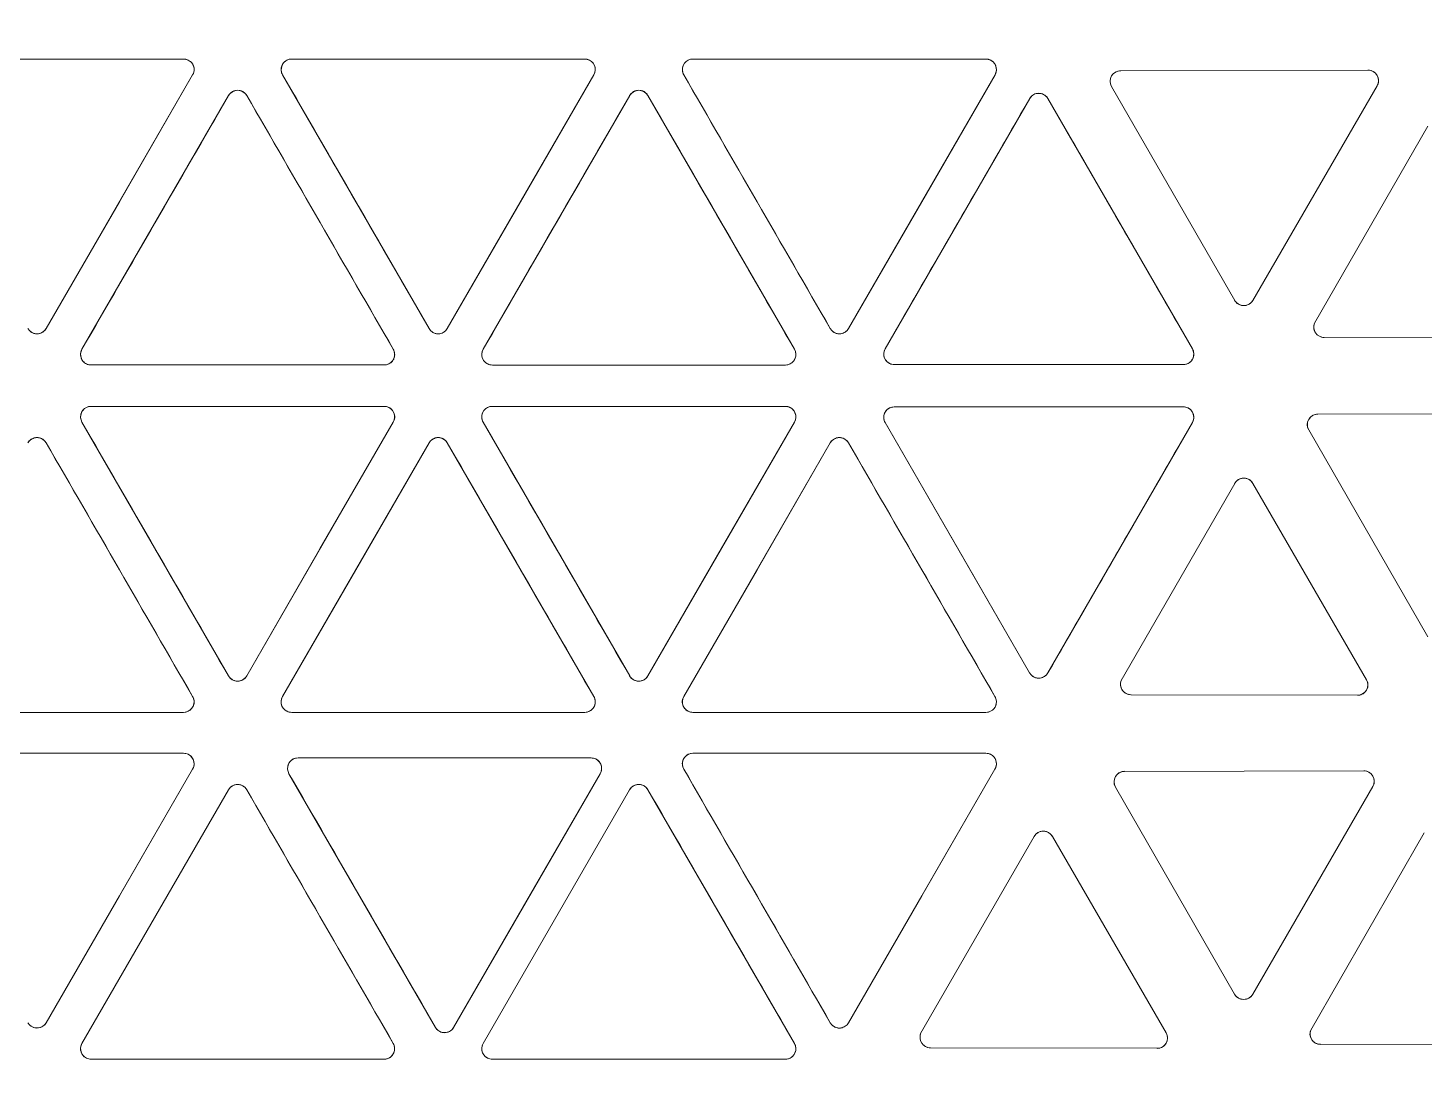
# Model space of a CAD drawing. Header units: millimetres. Extents: x 177 to 25619, y -4018 to 1995.
# Drawn here: x 4116.2 to 4248.2, y -1915.1 to -1815.6 of the extents above; entities that cross this region are included whole.
import ezdxf

# ---------------------------------------------------------------- set-up
doc = ezdxf.new("R2010")
doc.units = ezdxf.units.MM
doc.layers.add('A-ELEC-MECH-EQUIP', color=7, linetype='Continuous', lineweight=5)
doc.layers.add('CASSETTE UNIT 4.5 TR', color=7, linetype='Continuous', lineweight=9)

# ---------------------------------------------------------------- blocks, each defined once
blk = doc.blocks.new('CAN_MC-MCH_Cassette Indoor Unit2 - 2_0 TR-1113041-CONCOURSE LEVEL  VAC LAYOUT SHEET 2 OF 2')
at = {"layer": 'A-ELEC-MECH-EQUIP', "color": 6, "true_color": 0xff00ff}
for p, q in [((-67.61, -118.9), (-67.61, -146.6)), ((-63.74, -146.6), (-63.74, -118.9)), ((-1.96, -118.9), (-1.96, -146.6)), ((-69.1, -147.46), (-93.09, -133.61)), ((-93.09, -133.61), (-93.09, -133.61)), ((-38.25, -133.61), (-62.24, -147.46)), ((-38.25, -133.61), (-38.25, -133.61)), ((-3.45, -147.46), (-27.44, -133.61)), ((-27.44, -133.61), (-27.44, -133.61)), ((-71.06, -150.85), (-95.05, -137)), ((-95.05, -137), (-71.06, -150.85)), ((-60.29, -150.85), (-36.3, -137)), ((-29.4, -137), (-5.41, -150.85)), ((-96.54, -165.57), (-96.54, -137.87)), ((-96.54, -137.87), (-96.54, -137.87)), ((-34.8, -165.56), (-34.8, -137.87)), ((-34.8, -137.87), (-34.8, -165.56)), ((-34.8, -137.87), (-34.8, -137.87)), ((-30.89, -137.87), (-30.89, -165.57)), ((-30.89, -165.57), (-30.89, -137.87)), ((-30.89, -137.87), (-30.89, -137.87)), ((-71.06, -152.58), (-95.05, -166.43)), ((-36.3, -166.43), (-60.29, -152.58)), ((-5.41, -152.58), (-29.4, -166.43)), ((-93.53, -170.42), (-69.54, -156.57)), ((-63.74, -156.83), (-63.74, -184.53)), ((-63.74, -184.53), (-63.74, -156.83)), ((-62.24, -155.97), (-38.25, -169.82)), ((-27.44, -169.82), (-3.45, -155.97)), ((-1.96, -156.83), (-1.96, -184.53)), ((-68.05, -157.43), (-68.05, -185.13)), ((-38.25, -171.54), (-62.24, -185.39)), ((-38.25, -171.54), (-38.25, -171.54)), ((-3.45, -185.39), (-27.44, -171.54)), ((-27.44, -171.54), (-27.44, -171.54)), ((-69.54, -186), (-93.54, -172.14)), ((-93.54, -172.14), (-93.54, -172.14)), ((-71.06, -188.78), (-95.05, -174.93)), ((-95.05, -174.93), (-71.06, -188.78)), ((-60.29, -188.78), (-36.3, -174.93)), ((-29.4, -174.93), (-5.41, -188.78)), ((-96.54, -175.8), (-96.54, -203.5)), ((-96.54, -203.5), (-96.54, -175.8)), ((-96.54, -175.8), (-96.54, -175.8)), ((-34.8, -203.49), (-34.8, -175.8)), ((-34.8, -175.8), (-34.8, -203.49)), ((-34.8, -175.8), (-34.8, -175.8)), ((-30.89, -175.8), (-30.89, -203.5)), ((-30.89, -203.5), (-30.89, -175.8)), ((-30.89, -175.8), (-30.89, -175.8)), ((-71.06, -190.51), (-95.05, -204.36)), ((-36.3, -204.36), (-60.29, -190.51)), ((-5.41, -190.51), (-29.4, -204.36)), ((-93.09, -207.75), (-69.1, -193.9)), ((-62.24, -193.89), (-38.25, -207.75)), ((-27.44, -207.75), (-3.45, -193.9)), ((-67.61, -194.76), (-67.61, -222.46)), ((-63.74, -194.76), (-63.74, -222.46)), ((-63.74, -222.46), (-63.74, -194.76)), ((-1.96, -194.76), (-1.96, -222.46)), ((-69.1, -223.32), (-93.09, -209.47)), ((-93.09, -209.47), (-93.09, -209.47)), ((-38.25, -209.47), (-62.24, -223.32)), ((-38.25, -209.47), (-38.25, -209.47)), ((-3.45, -223.32), (-27.44, -209.47)), ((-27.44, -209.47), (-27.44, -209.47)), ((-60, -226.59), (-36.34, -212.93)), ((-34.85, -241.12), (-34.85, -213.8)), ((-34.85, -213.8), (-34.85, -241.12)), ((-34.85, -213.8), (-34.85, -213.8)), ((-30.85, -241.12), (-30.85, -213.8)), ((-30.85, -213.8), (-30.85, -213.8)), ((-29.35, -212.94), (-5.69, -226.6)), ((-75.47, -227.02), (-94.11, -216.29)), ((-94.11, -216.29), (-75.47, -227.02)), ((-94.11, -216.29), (-94.11, -216.29)), ((-95.46, -217.22), (-95.51, -238.63)), ((-95.51, -238.63), (-95.46, -217.22)), ((-75.47, -227.02), (-75.47, -227.02)), ((-36.34, -241.98), (-60, -228.32)), ((-5.69, -228.32), (-29.35, -241.98)), ((-94.04, -239.49), (-75.47, -228.75)), ((-75.47, -228.75), (-94.04, -239.49)), ((-70.81, -234.71), (-90.39, -245.97)), ((-90.39, -245.97), (-70.81, -234.71)), ((-4.55, -234.33), (-24.78, -245.98)), ((-24.78, -245.98), (-4.55, -234.33)), ((-69.26, -258.18), (-69.32, -235.57)), ((-69.32, -235.57), (-69.26, -258.18)), ((-62.07, -236.18), (-62.12, -257.59)), ((-62.12, -257.59), (-62.07, -236.18)), ((-42.08, -245.98), (-60.72, -235.25)), ((-60.72, -235.25), (-42.08, -245.98)), ((-60.72, -235.25), (-60.72, -235.25)), ((-3, -258.58), (-3.06, -235.2)), ((-3.06, -235.2), (-3, -258.58)), ((-3.06, -235.2), (-3.06, -235.2)), ((-94.04, -239.49), (-94.04, -239.49)), ((-90.39, -245.97), (-90.39, -245.97)), ((-42.08, -245.98), (-42.08, -245.98)), ((-24.78, -245.98), (-24.78, -245.98)), ((-90.39, -247.69), (-70.76, -259.04)), ((-70.76, -259.04), (-90.39, -247.69)), ((-60.65, -258.45), (-42.08, -247.7)), ((-42.08, -247.7), (-60.65, -258.45)), ((-24.78, -247.7), (-4.5, -259.44)), ((-4.5, -259.44), (-24.78, -247.7)), ((-75.14, -263.89), (-93.78, -253.17)), ((-93.78, -253.17), (-75.14, -263.89)), ((-93.78, -253.17), (-93.78, -253.17)), ((-37.03, -252.98), (-56.61, -264.24)), ((-56.61, -264.24), (-37.03, -252.98)), ((-95.13, -254.09), (-95.18, -275.5)), ((-95.18, -275.5), (-95.13, -254.09)), ((-35.48, -276.45), (-35.53, -253.84)), ((-35.53, -253.84), (-35.48, -276.45)), ((-28.29, -254.45), (-28.34, -275.86)), ((-28.34, -275.86), (-28.29, -254.45)), ((-8.3, -264.25), (-26.93, -253.52)), ((-26.93, -253.52), (-8.3, -264.25)), ((-26.93, -253.52), (-26.93, -253.52)), ((-60.65, -258.45), (-60.65, -258.45)), ((-4.5, -259.44), (-4.5, -259.44))]:
    blk.add_line(p, q, dxfattribs=at)
at = {"layer": 'A-ELEC-MECH-EQUIP', "color": 6, "true_color": 0xff00ff, "flags": 128}
for points in [[(-67.61, -146.6), (-67.61, -132.75), (-67.61, -118.9)], [(-1.96, -146.6), (-1.96, -132.75), (-1.96, -118.9)], [(-93.09, -133.61), (-93.28, -133.47), (-93.43, -133.3), (-93.53, -133.09), (-93.59, -132.86), (-93.59, -132.63), (-93.53, -132.41), (-93.43, -132.2), (-93.28, -132.03), (-93.09, -131.89)], [(-38.25, -131.89), (-38.07, -132.03), (-37.92, -132.2), (-37.81, -132.41), (-37.76, -132.63), (-37.76, -132.86), (-37.81, -133.09), (-37.92, -133.29), (-38.07, -133.47), (-38.25, -133.61)], [(-27.44, -133.61), (-27.63, -133.47), (-27.78, -133.3), (-27.88, -133.09), (-27.94, -132.86), (-27.94, -132.63), (-27.88, -132.41), (-27.78, -132.2), (-27.63, -132.03), (-27.44, -131.89)], [(-93.09, -133.61), (-81.1, -140.54), (-69.1, -147.46)], [(-27.44, -133.61), (-15.45, -140.54), (-3.45, -147.46)], [(-96.54, -137.87), (-96.52, -137.64), (-96.44, -137.42), (-96.31, -137.22), (-96.14, -137.06), (-95.94, -136.95), (-95.72, -136.88), (-95.49, -136.87), (-95.26, -136.91), (-95.05, -137)], [(-36.3, -137), (-36.08, -136.91), (-35.86, -136.87), (-35.62, -136.88), (-35.4, -136.95), (-35.2, -137.06), (-35.03, -137.22), (-34.91, -137.42), (-34.83, -137.63), (-34.8, -137.87)], [(-30.89, -137.87), (-30.86, -137.64), (-30.79, -137.42), (-30.66, -137.22), (-30.49, -137.06), (-30.29, -136.95), (-30.07, -136.88), (-29.84, -136.87), (-29.61, -136.91), (-29.4, -137)], [(-67.61, -146.6), (-67.63, -146.83), (-67.71, -147.05), (-67.84, -147.25), (-68.01, -147.4), (-68.21, -147.52), (-68.43, -147.59), (-68.66, -147.6), (-68.89, -147.56), (-69.1, -147.46)], [(-62.24, -147.46), (-62.46, -147.56), (-62.69, -147.6), (-62.92, -147.58), (-63.14, -147.52), (-63.34, -147.4), (-63.51, -147.24), (-63.63, -147.05), (-63.71, -146.83), (-63.74, -146.6)], [(-1.96, -146.6), (-1.98, -146.83), (-2.06, -147.05), (-2.19, -147.25), (-2.36, -147.4), (-2.56, -147.52), (-2.78, -147.59), (-3.01, -147.6), (-3.24, -147.56), (-3.45, -147.46)], [(-60.29, -152.58), (-48.29, -159.5), (-36.3, -166.43)], [(-69.54, -156.57), (-69.33, -156.48), (-69.1, -156.43), (-68.87, -156.45), (-68.65, -156.51), (-68.45, -156.63), (-68.28, -156.79), (-68.15, -156.98), (-68.08, -157.2), (-68.05, -157.43)], [(-63.74, -156.83), (-63.71, -156.6), (-63.63, -156.38), (-63.51, -156.18), (-63.34, -156.03), (-63.14, -155.91), (-62.92, -155.84), (-62.69, -155.83), (-62.46, -155.87), (-62.24, -155.97)], [(-38.25, -169.82), (-50.25, -162.89), (-62.24, -155.97)], [(-3.45, -155.97), (-3.24, -155.87), (-3.01, -155.83), (-2.78, -155.85), (-2.56, -155.91), (-2.36, -156.03), (-2.19, -156.19), (-2.06, -156.38), (-1.98, -156.6), (-1.96, -156.83)], [(-1.96, -184.53), (-1.96, -170.68), (-1.96, -156.83)], [(-68.05, -185.13), (-68.05, -171.28), (-68.05, -157.43)], [(-95.05, -166.43), (-95.26, -166.52), (-95.49, -166.56), (-95.72, -166.55), (-95.94, -166.48), (-96.14, -166.37), (-96.31, -166.21), (-96.44, -166.02), (-96.52, -165.8), (-96.54, -165.57)], [(-34.8, -165.56), (-34.83, -165.8), (-34.91, -166.01), (-35.04, -166.21), (-35.2, -166.37), (-35.4, -166.48), (-35.62, -166.55), (-35.86, -166.56), (-36.08, -166.52), (-36.3, -166.43)], [(-29.4, -166.43), (-29.61, -166.52), (-29.84, -166.56), (-30.07, -166.55), (-30.29, -166.48), (-30.49, -166.37), (-30.66, -166.21), (-30.79, -166.02), (-30.86, -165.8), (-30.89, -165.57)], [(-38.25, -169.82), (-38.07, -169.95), (-37.92, -170.13), (-37.81, -170.34), (-37.76, -170.56), (-37.76, -170.79), (-37.81, -171.02), (-37.92, -171.22), (-38.07, -171.4), (-38.25, -171.54)], [(-27.44, -171.54), (-27.63, -171.4), (-27.78, -171.22), (-27.88, -171.02), (-27.94, -170.79), (-27.94, -170.56), (-27.88, -170.34), (-27.78, -170.13), (-27.63, -169.96), (-27.44, -169.82)], [(-93.54, -172.14), (-93.72, -172), (-93.87, -171.83), (-93.97, -171.62), (-94.03, -171.4), (-94.03, -171.16), (-93.97, -170.94), (-93.87, -170.73), (-93.72, -170.56), (-93.53, -170.42)], [(-27.44, -171.54), (-15.45, -178.47), (-3.45, -185.39)], [(-93.54, -172.14), (-81.54, -179.07), (-69.54, -186)], [(-96.54, -175.8), (-96.52, -175.56), (-96.44, -175.35), (-96.31, -175.15), (-96.14, -174.99), (-95.94, -174.88), (-95.72, -174.81), (-95.49, -174.8), (-95.26, -174.84), (-95.05, -174.93)], [(-36.3, -174.93), (-36.08, -174.84), (-35.86, -174.8), (-35.62, -174.81), (-35.4, -174.88), (-35.2, -174.99), (-35.03, -175.15), (-34.91, -175.34), (-34.83, -175.56), (-34.8, -175.8)], [(-30.89, -175.8), (-30.86, -175.56), (-30.79, -175.35), (-30.66, -175.15), (-30.49, -174.99), (-30.29, -174.88), (-30.07, -174.81), (-29.84, -174.8), (-29.61, -174.84), (-29.4, -174.93)], [(-62.24, -185.39), (-62.46, -185.48), (-62.69, -185.53), (-62.92, -185.51), (-63.14, -185.45), (-63.34, -185.33), (-63.51, -185.17), (-63.63, -184.98), (-63.71, -184.76), (-63.74, -184.53)], [(-1.96, -184.53), (-1.98, -184.76), (-2.06, -184.98), (-2.19, -185.17), (-2.36, -185.33), (-2.56, -185.45), (-2.78, -185.51), (-3.01, -185.53), (-3.24, -185.49), (-3.45, -185.39)], [(-68.05, -185.13), (-68.08, -185.36), (-68.15, -185.58), (-68.28, -185.78), (-68.45, -185.94), (-68.65, -186.05), (-68.87, -186.12), (-69.1, -186.13), (-69.33, -186.09), (-69.54, -186)], [(-60.29, -190.51), (-48.29, -197.43), (-36.3, -204.36)], [(-69.1, -193.9), (-68.89, -193.8), (-68.66, -193.76), (-68.43, -193.77), (-68.21, -193.84), (-68.01, -193.96), (-67.84, -194.11), (-67.71, -194.31), (-67.63, -194.53), (-67.61, -194.76)], [(-63.74, -194.76), (-63.71, -194.53), (-63.63, -194.31), (-63.51, -194.11), (-63.34, -193.95), (-63.14, -193.84), (-62.92, -193.77), (-62.69, -193.76), (-62.46, -193.8), (-62.24, -193.89)], [(-38.25, -207.75), (-50.25, -200.82), (-62.24, -193.89)], [(-3.45, -193.9), (-3.24, -193.8), (-3.01, -193.76), (-2.78, -193.77), (-2.56, -193.84), (-2.36, -193.96), (-2.19, -194.11), (-2.06, -194.31), (-1.98, -194.53), (-1.96, -194.76)], [(-67.61, -222.46), (-67.61, -208.61), (-67.61, -194.76)], [(-1.96, -222.46), (-1.96, -208.61), (-1.96, -194.76)], [(-95.05, -204.36), (-95.26, -204.45), (-95.49, -204.49), (-95.72, -204.48), (-95.94, -204.41), (-96.14, -204.3), (-96.31, -204.14), (-96.44, -203.94), (-96.52, -203.73), (-96.54, -203.5)], [(-34.8, -203.49), (-34.83, -203.73), (-34.91, -203.94), (-35.04, -204.14), (-35.2, -204.3), (-35.4, -204.41), (-35.62, -204.48), (-35.86, -204.49), (-36.08, -204.45), (-36.3, -204.36)], [(-29.4, -204.36), (-29.61, -204.45), (-29.84, -204.49), (-30.07, -204.48), (-30.29, -204.41), (-30.49, -204.3), (-30.66, -204.14), (-30.79, -203.94), (-30.86, -203.73), (-30.89, -203.5)], [(-93.09, -209.47), (-93.28, -209.33), (-93.43, -209.15), (-93.53, -208.95), (-93.59, -208.72), (-93.59, -208.49), (-93.53, -208.27), (-93.43, -208.06), (-93.28, -207.88), (-93.09, -207.75)], [(-38.25, -207.75), (-38.07, -207.88), (-37.92, -208.06), (-37.81, -208.27), (-37.76, -208.49), (-37.76, -208.72), (-37.81, -208.95), (-37.92, -209.15), (-38.07, -209.33), (-38.25, -209.47)], [(-27.44, -209.47), (-27.63, -209.33), (-27.78, -209.15), (-27.88, -208.95), (-27.94, -208.72), (-27.94, -208.49), (-27.88, -208.27), (-27.78, -208.06), (-27.63, -207.88), (-27.44, -207.75)], [(-93.09, -209.47), (-81.1, -216.4), (-69.1, -223.32)], [(-27.44, -209.47), (-15.45, -216.4), (-3.45, -223.32)], [(-36.34, -212.93), (-48.17, -219.76), (-60, -226.59)], [(-36.34, -212.93), (-36.13, -212.84), (-35.9, -212.8), (-35.67, -212.81), (-35.45, -212.88), (-35.25, -213), (-35.08, -213.16), (-34.95, -213.35), (-34.87, -213.57), (-34.85, -213.8)], [(-30.85, -213.8), (-30.82, -213.57), (-30.74, -213.35), (-30.62, -213.16), (-30.45, -213), (-30.25, -212.88), (-30.03, -212.82), (-29.8, -212.8), (-29.57, -212.84), (-29.35, -212.94)], [(-30.85, -213.8), (-30.85, -227.46), (-30.85, -241.12)], [(-67.61, -222.46), (-67.63, -222.69), (-67.71, -222.91), (-67.84, -223.1), (-68.01, -223.26), (-68.21, -223.38), (-68.43, -223.44), (-68.66, -223.46), (-68.89, -223.41), (-69.1, -223.32)], [(-62.24, -223.32), (-62.46, -223.41), (-62.69, -223.45), (-62.92, -223.44), (-63.14, -223.38), (-63.34, -223.26), (-63.51, -223.1), (-63.63, -222.91), (-63.71, -222.69), (-63.74, -222.46)], [(-1.96, -222.46), (-1.98, -222.69), (-2.06, -222.91), (-2.19, -223.1), (-2.36, -223.26), (-2.56, -223.38), (-2.78, -223.44), (-3.01, -223.46), (-3.24, -223.41), (-3.45, -223.32)], [(-60, -228.32), (-60.19, -228.18), (-60.34, -228), (-60.44, -227.8), (-60.5, -227.57), (-60.5, -227.34), (-60.44, -227.12), (-60.34, -226.91), (-60.19, -226.73), (-60, -226.59)], [(-5.69, -226.6), (-5.51, -226.73), (-5.36, -226.91), (-5.25, -227.12), (-5.2, -227.34), (-5.2, -227.57), (-5.25, -227.8), (-5.36, -228), (-5.51, -228.18), (-5.69, -228.32)], [(-34.85, -241.12), (-34.87, -241.35), (-34.95, -241.57), (-35.08, -241.76), (-35.25, -241.92), (-35.45, -242.03), (-35.67, -242.1), (-35.9, -242.11), (-36.13, -242.07), (-36.34, -241.98)], [(-29.35, -241.98), (-29.57, -242.07), (-29.8, -242.11), (-30.03, -242.1), (-30.25, -242.04), (-30.45, -241.92), (-30.62, -241.76), (-30.74, -241.57), (-30.82, -241.35), (-30.85, -241.12)]]:
    blk.add_lwpolyline(points, dxfattribs=at)
at = {"layer": 'A-ELEC-MECH-EQUIP', "color": 6, "true_color": 0xff00ff}
for centre, radius, start, end in [((0, 0), 433.5, 180, 360), ((0, 0), 412.75, 180, 0), ((0, 0), 396.14, 180, 360), ((0, 0), 395.97, 180, 360), ((0, 0), 395.57, 180, 360), ((0, 0), 394.39, 180, 360), ((0, 0), 372.71, 180, 0), ((0, 0), 372.2, 180, 360), ((0, 0), 361.63, 180, 0), ((-71.56, -151.72), 0.996, 300, 60), ((-59.79, -151.71), 0.996, 120, 240), ((-5.91, -151.72), 0.996, 300, 60), ((-71.56, -189.64), 0.996, 300, 60), ((-59.79, -189.64), 0.996, 120, 240), ((-5.91, -189.64), 0.996, 300, 60), ((-94.46, -217.22), 0.996, 69.003, 179.8593), ((-75.97, -227.88), 0.996, 300.065, 59.935), ((-70.31, -235.57), 0.996, 0.1408, 119.8918), ((-4.05, -235.2), 0.994, 359.9456, 119.9245), ((-61.07, -236.18), 0.996, 69.003, 179.8593), ((-94.53, -238.64), 0.987, 179.8593, 299.5734), ((-89.89, -246.83), 0.998, 120.0326, 239.9674), ((-42.58, -246.84), 0.996, 300.065, 59.935), ((-24.28, -246.84), 0.996, 120.065, 239.935), ((-94.14, -254.1), 0.996, 69.003, 179.8593), ((-36.53, -253.84), 0.996, 0.1408, 119.8918), ((-27.29, -254.45), 0.996, 69.003, 179.8593), ((-70.26, -258.18), 0.996, 239.9674, 0.1408), ((-61.14, -257.59), 0.987, 179.8593, 299.5734), ((-4, -258.58), 0.996, 239.7085, 0.1405)]:
    blk.add_arc(centre, radius, start, end, dxfattribs=at)
for points in [[(-63.74, -118.9), (-63.74, -123.52), (-63.74, -132.75), (-63.74, -141.99), (-63.74, -146.6)], [(-62.24, -147.46), (-58.25, -145.15), (-50.25, -140.54), (-42.25, -135.92), (-38.25, -133.61)], [(-36.3, -137), (-40.3, -139.31), (-48.29, -143.93), (-56.29, -148.54), (-60.29, -150.85)], [(-5.41, -150.85), (-9.41, -148.54), (-17.4, -143.93), (-25.4, -139.31), (-29.4, -137)], [(-96.54, -137.87), (-96.54, -142.48), (-96.54, -151.72), (-96.54, -160.95), (-96.54, -165.57)], [(-5.41, -152.58), (-5.32, -152.53), (-5.16, -152.4), (-4.99, -152.15), (-4.91, -151.87), (-4.91, -151.57), (-4.99, -151.28), (-5.16, -151.03), (-5.32, -150.9), (-5.41, -150.85)], [(-95.05, -166.43), (-91.05, -164.12), (-83.05, -159.5), (-75.06, -154.89), (-71.06, -152.58)], [(-29.4, -166.43), (-25.4, -164.12), (-17.4, -159.5), (-9.4, -154.89), (-5.41, -152.58)], [(-69.54, -156.57), (-73.54, -158.88), (-81.54, -163.49), (-89.53, -168.11), (-93.53, -170.42)], [(-3.45, -155.97), (-7.45, -158.28), (-15.45, -162.89), (-23.44, -167.51), (-27.44, -169.82)], [(-62.24, -185.39), (-58.25, -183.08), (-50.25, -178.47), (-42.25, -173.85), (-38.25, -171.54)], [(-36.3, -174.93), (-40.3, -177.24), (-48.29, -181.86), (-56.29, -186.47), (-60.29, -188.78)], [(-5.41, -188.78), (-9.41, -186.47), (-17.4, -181.86), (-25.4, -177.24), (-29.4, -174.93)], [(-71.06, -190.51), (-70.97, -190.46), (-70.82, -190.33), (-70.65, -190.08), (-70.56, -189.8), (-70.56, -189.49), (-70.64, -189.21), (-70.81, -188.96), (-70.97, -188.83), (-71.06, -188.78)], [(-60.29, -188.78), (-60.37, -188.83), (-60.53, -188.95), (-60.7, -189.2), (-60.79, -189.49), (-60.79, -189.79), (-60.7, -190.08), (-60.53, -190.33), (-60.37, -190.46), (-60.29, -190.51)], [(-5.41, -190.51), (-5.32, -190.46), (-5.16, -190.33), (-4.99, -190.08), (-4.91, -189.8), (-4.91, -189.49), (-4.99, -189.21), (-5.16, -188.96), (-5.32, -188.83), (-5.41, -188.78)], [(-95.05, -204.36), (-91.05, -202.05), (-83.05, -197.43), (-75.06, -192.82), (-71.06, -190.51)], [(-29.4, -204.36), (-25.4, -202.05), (-17.4, -197.43), (-9.41, -192.82), (-5.41, -190.51)], [(-69.1, -193.9), (-73.1, -196.2), (-81.1, -200.82), (-89.09, -205.44), (-93.09, -207.75)], [(-3.45, -193.9), (-7.45, -196.2), (-15.45, -200.82), (-23.44, -205.44), (-27.44, -207.75)], [(-62.24, -223.32), (-58.25, -221.01), (-50.25, -216.4), (-42.25, -211.78), (-38.25, -209.47)], [(-5.69, -226.6), (-9.64, -224.32), (-17.52, -219.77), (-25.41, -215.21), (-29.35, -212.94)], [(-75.47, -228.75), (-75.38, -228.7), (-75.23, -228.57), (-75.06, -228.32), (-74.97, -228.03), (-74.97, -227.73), (-75.06, -227.45), (-75.23, -227.2), (-75.38, -227.07), (-75.47, -227.02)], [(-60, -228.32), (-56.06, -230.6), (-48.17, -235.15), (-40.28, -239.7), (-36.34, -241.98)], [(-29.35, -241.98), (-25.41, -239.7), (-17.52, -235.15), (-9.64, -230.6), (-5.69, -228.32)], [(-90.39, -245.97), (-90.48, -246.02), (-90.63, -246.14), (-90.8, -246.39), (-90.89, -246.68), (-90.89, -246.98), (-90.8, -247.27), (-90.63, -247.52), (-90.48, -247.64), (-90.39, -247.69)], [(-42.08, -247.7), (-42, -247.65), (-41.84, -247.53), (-41.67, -247.28), (-41.58, -246.99), (-41.58, -246.69), (-41.67, -246.4), (-41.84, -246.15), (-42, -246.03), (-42.08, -245.98)], [(-24.78, -245.98), (-24.86, -246.03), (-25.02, -246.15), (-25.19, -246.4), (-25.28, -246.69), (-25.28, -246.99), (-25.19, -247.28), (-25.02, -247.53), (-24.86, -247.65), (-24.78, -247.7)], [(-70.76, -259.04), (-70.67, -259.09), (-70.48, -259.17), (-70.18, -259.19), (-69.89, -259.12), (-69.63, -258.97), (-69.42, -258.75), (-69.29, -258.48), (-69.26, -258.28), (-69.26, -258.18)]]:
    blk.add_open_spline(points, degree=3, dxfattribs=at)
for points, knots in [([(-93.09, -131.89), (-93.18, -131.94), (-93.33, -132.06), (-93.51, -132.31), (-93.6, -132.6), (-93.6, -132.87), (-93.53, -133.12), (-93.39, -133.38), (-93.23, -133.53), (-93.09, -133.61)], [0, 0, 0, 0, 0.142857, 0.285714, 0.428571, 0.571429, 0.678571, 0.785714, 1, 1, 1, 1]), ([(-38.25, -133.61), (-38.08, -133.51), (-37.87, -133.28), (-37.75, -132.9), (-37.75, -132.62), (-37.82, -132.38), (-37.96, -132.12), (-38.12, -131.96), (-38.25, -131.89)], [0, 0, 0, 0, 0.285714, 0.428571, 0.571429, 0.678571, 0.785714, 1, 1, 1, 1]), ([(-27.44, -131.89), (-27.53, -131.94), (-27.68, -132.06), (-27.86, -132.31), (-27.95, -132.6), (-27.95, -132.87), (-27.88, -133.12), (-27.74, -133.38), (-27.58, -133.53), (-27.44, -133.61)], [0, 0, 0, 0, 0.142857, 0.285714, 0.428571, 0.571429, 0.678571, 0.785714, 1, 1, 1, 1]), ([(-95.05, -137), (-95.23, -136.9), (-95.52, -136.83), (-95.92, -136.92), (-96.16, -137.06), (-96.33, -137.24), (-96.49, -137.49), (-96.54, -137.71), (-96.54, -137.87)], [0, 0, 0, 0, 0.285714, 0.428571, 0.571429, 0.678571, 0.785714, 1, 1, 1, 1]), ([(-34.8, -137.87), (-34.8, -137.66), (-34.89, -137.37), (-35.17, -137.07), (-35.41, -136.93), (-35.65, -136.87), (-35.95, -136.86), (-36.16, -136.92), (-36.3, -137)], [0, 0, 0, 0, 0.285714, 0.428571, 0.571429, 0.678571, 0.785714, 1, 1, 1, 1]), ([(-29.4, -137), (-29.57, -136.9), (-29.87, -136.83), (-30.27, -136.92), (-30.51, -137.06), (-30.68, -137.24), (-30.84, -137.49), (-30.89, -137.71), (-30.89, -137.87)], [0, 0, 0, 0, 0.285714, 0.428571, 0.571429, 0.678571, 0.785714, 1, 1, 1, 1]), ([(-69.1, -147.46), (-68.92, -147.57), (-68.63, -147.63), (-68.23, -147.55), (-67.99, -147.41), (-67.82, -147.23), (-67.66, -146.98), (-67.61, -146.76), (-67.61, -146.6)], [0, 0, 0, 0, 0.285714, 0.428571, 0.571429, 0.678571, 0.785714, 1, 1, 1, 1]), ([(-63.74, -146.6), (-63.74, -146.81), (-63.65, -147.1), (-63.37, -147.39), (-63.14, -147.53), (-62.89, -147.6), (-62.59, -147.61), (-62.38, -147.54), (-62.24, -147.46)], [0, 0, 0, 0, 0.285714, 0.428571, 0.571429, 0.678571, 0.785714, 1, 1, 1, 1]), ([(-3.45, -147.46), (-3.27, -147.57), (-2.98, -147.63), (-2.58, -147.55), (-2.34, -147.41), (-2.17, -147.23), (-2.01, -146.98), (-1.96, -146.76), (-1.96, -146.6)], [0, 0, 0, 0, 0.285714, 0.428571, 0.571429, 0.678571, 0.785714, 1, 1, 1, 1]), ([(-71.06, -152.58), (-70.97, -152.53), (-70.82, -152.4), (-70.65, -152.15), (-70.56, -151.87), (-70.56, -151.57), (-70.67, -151.18), (-70.89, -150.95), (-71.06, -150.85)], [-1, -1, -1, -1, -0.857143, -0.714286, -0.571429, -0.428571, -0.285714, 0, 0, 0, 0]), ([(-60.29, -150.85), (-60.37, -150.9), (-60.53, -151.03), (-60.7, -151.28), (-60.79, -151.56), (-60.79, -151.86), (-60.67, -152.25), (-60.46, -152.48), (-60.29, -152.58)], [-1, -1, -1, -1, -0.857143, -0.714286, -0.571429, -0.428571, -0.285714, 0, 0, 0, 0]), ([(-68.05, -157.43), (-68.05, -157.23), (-68.14, -156.94), (-68.41, -156.64), (-68.65, -156.5), (-68.89, -156.44), (-69.19, -156.43), (-69.41, -156.49), (-69.54, -156.57)], [0, 0, 0, 0, 0.285714, 0.428571, 0.571429, 0.678571, 0.785714, 1, 1, 1, 1]), ([(-62.24, -155.97), (-62.42, -155.86), (-62.72, -155.8), (-63.11, -155.88), (-63.35, -156.02), (-63.53, -156.2), (-63.69, -156.46), (-63.74, -156.67), (-63.74, -156.83)], [0, 0, 0, 0, 0.285714, 0.428571, 0.571429, 0.678571, 0.785714, 1, 1, 1, 1]), ([(-1.96, -156.83), (-1.96, -156.63), (-2.05, -156.33), (-2.32, -156.04), (-2.56, -155.9), (-2.8, -155.83), (-3.1, -155.82), (-3.32, -155.89), (-3.45, -155.97)], [0, 0, 0, 0, 0.285714, 0.428571, 0.571429, 0.678571, 0.785714, 1, 1, 1, 1]), ([(-96.54, -165.57), (-96.54, -165.67), (-96.51, -165.86), (-96.38, -166.14), (-96.18, -166.36), (-95.94, -166.5), (-95.7, -166.56), (-95.39, -166.57), (-95.18, -166.5), (-95.05, -166.43)], [0, 0, 0, 0, 0.142857, 0.285714, 0.428571, 0.571429, 0.678571, 0.785714, 1, 1, 1, 1]), ([(-36.3, -166.43), (-36.12, -166.53), (-35.82, -166.6), (-35.43, -166.51), (-35.19, -166.37), (-35.01, -166.19), (-34.85, -165.94), (-34.8, -165.72), (-34.8, -165.56)], [0, 0, 0, 0, 0.285714, 0.428571, 0.571429, 0.678571, 0.785714, 1, 1, 1, 1]), ([(-30.89, -165.57), (-30.89, -165.67), (-30.86, -165.86), (-30.73, -166.14), (-30.53, -166.36), (-30.29, -166.5), (-30.04, -166.56), (-29.74, -166.57), (-29.53, -166.5), (-29.4, -166.43)], [0, 0, 0, 0, 0.142857, 0.285714, 0.428571, 0.571429, 0.678571, 0.785714, 1, 1, 1, 1]), ([(-38.25, -171.54), (-38.08, -171.44), (-37.87, -171.21), (-37.75, -170.83), (-37.75, -170.55), (-37.82, -170.31), (-37.96, -170.05), (-38.12, -169.89), (-38.25, -169.82)], [0, 0, 0, 0, 0.285714, 0.428571, 0.571429, 0.678571, 0.785714, 1, 1, 1, 1]), ([(-27.44, -169.82), (-27.53, -169.87), (-27.68, -169.99), (-27.86, -170.24), (-27.95, -170.53), (-27.95, -170.8), (-27.88, -171.05), (-27.74, -171.31), (-27.58, -171.46), (-27.44, -171.54)], [0, 0, 0, 0, 0.142857, 0.285714, 0.428571, 0.571429, 0.678571, 0.785714, 1, 1, 1, 1]), ([(-93.53, -170.42), (-93.62, -170.47), (-93.77, -170.59), (-93.95, -170.84), (-94.04, -171.13), (-94.04, -171.4), (-93.97, -171.65), (-93.83, -171.91), (-93.67, -172.07), (-93.54, -172.14)], [0, 0, 0, 0, 0.142857, 0.285714, 0.428571, 0.571429, 0.678571, 0.785714, 1, 1, 1, 1]), ([(-95.05, -174.93), (-95.23, -174.83), (-95.52, -174.76), (-95.92, -174.85), (-96.16, -174.99), (-96.33, -175.17), (-96.49, -175.42), (-96.54, -175.64), (-96.54, -175.8)], [0, 0, 0, 0, 0.285714, 0.428571, 0.571429, 0.678571, 0.785714, 1, 1, 1, 1]), ([(-34.8, -175.8), (-34.8, -175.59), (-34.89, -175.3), (-35.17, -175), (-35.41, -174.86), (-35.65, -174.8), (-35.95, -174.79), (-36.16, -174.85), (-36.3, -174.93)], [0, 0, 0, 0, 0.285714, 0.428571, 0.571429, 0.678571, 0.785714, 1, 1, 1, 1]), ([(-29.4, -174.93), (-29.57, -174.83), (-29.87, -174.76), (-30.27, -174.85), (-30.51, -174.99), (-30.68, -175.17), (-30.84, -175.42), (-30.89, -175.64), (-30.89, -175.8)], [0, 0, 0, 0, 0.285714, 0.428571, 0.571429, 0.678571, 0.785714, 1, 1, 1, 1]), ([(-63.74, -184.53), (-63.74, -184.73), (-63.65, -185.03), (-63.37, -185.32), (-63.14, -185.46), (-62.89, -185.53), (-62.59, -185.53), (-62.38, -185.47), (-62.24, -185.39)], [0, 0, 0, 0, 0.285714, 0.428571, 0.571429, 0.678571, 0.785714, 1, 1, 1, 1]), ([(-3.45, -185.39), (-3.27, -185.49), (-2.98, -185.56), (-2.58, -185.48), (-2.34, -185.34), (-2.17, -185.16), (-2.01, -184.9), (-1.96, -184.69), (-1.96, -184.53)], [0, 0, 0, 0, 0.285714, 0.428571, 0.571429, 0.678571, 0.785714, 1, 1, 1, 1]), ([(-69.54, -186), (-69.37, -186.1), (-69.07, -186.16), (-68.67, -186.08), (-68.43, -185.94), (-68.26, -185.76), (-68.1, -185.51), (-68.05, -185.29), (-68.05, -185.13)], [0, 0, 0, 0, 0.285714, 0.428571, 0.571429, 0.678571, 0.785714, 1, 1, 1, 1]), ([(-67.61, -194.76), (-67.61, -194.55), (-67.7, -194.26), (-67.97, -193.97), (-68.21, -193.83), (-68.45, -193.76), (-68.75, -193.75), (-68.97, -193.82), (-69.1, -193.9)], [0, 0, 0, 0, 0.285714, 0.428571, 0.571429, 0.678571, 0.785714, 1, 1, 1, 1]), ([(-62.24, -193.89), (-62.42, -193.79), (-62.72, -193.72), (-63.11, -193.81), (-63.35, -193.95), (-63.53, -194.13), (-63.69, -194.38), (-63.74, -194.6), (-63.74, -194.76)], [0, 0, 0, 0, 0.285714, 0.428571, 0.571429, 0.678571, 0.785714, 1, 1, 1, 1]), ([(-1.96, -194.76), (-1.96, -194.55), (-2.05, -194.26), (-2.32, -193.97), (-2.56, -193.83), (-2.8, -193.76), (-3.1, -193.75), (-3.32, -193.82), (-3.45, -193.9)], [0, 0, 0, 0, 0.285714, 0.428571, 0.571429, 0.678571, 0.785714, 1, 1, 1, 1]), ([(-96.54, -203.5), (-96.54, -203.6), (-96.51, -203.79), (-96.38, -204.07), (-96.18, -204.29), (-95.94, -204.43), (-95.7, -204.49), (-95.39, -204.5), (-95.18, -204.43), (-95.05, -204.36)], [0, 0, 0, 0, 0.142857, 0.285714, 0.428571, 0.571429, 0.678571, 0.785714, 1, 1, 1, 1]), ([(-36.3, -204.36), (-36.12, -204.46), (-35.82, -204.53), (-35.43, -204.44), (-35.19, -204.3), (-35.01, -204.12), (-34.85, -203.87), (-34.8, -203.65), (-34.8, -203.49)], [0, 0, 0, 0, 0.285714, 0.428571, 0.571429, 0.678571, 0.785714, 1, 1, 1, 1]), ([(-30.89, -203.5), (-30.89, -203.6), (-30.86, -203.79), (-30.73, -204.07), (-30.53, -204.29), (-30.29, -204.43), (-30.04, -204.49), (-29.74, -204.5), (-29.53, -204.43), (-29.4, -204.36)], [0, 0, 0, 0, 0.142857, 0.285714, 0.428571, 0.571429, 0.678571, 0.785714, 1, 1, 1, 1]), ([(-93.09, -207.75), (-93.18, -207.8), (-93.33, -207.92), (-93.51, -208.17), (-93.6, -208.46), (-93.6, -208.73), (-93.53, -208.97), (-93.39, -209.24), (-93.23, -209.39), (-93.09, -209.47)], [0, 0, 0, 0, 0.142857, 0.285714, 0.428571, 0.571429, 0.678571, 0.785714, 1, 1, 1, 1]), ([(-38.25, -209.47), (-38.08, -209.37), (-37.87, -209.14), (-37.75, -208.76), (-37.75, -208.48), (-37.82, -208.24), (-37.96, -207.97), (-38.12, -207.82), (-38.25, -207.75)], [0, 0, 0, 0, 0.285714, 0.428571, 0.571429, 0.678571, 0.785714, 1, 1, 1, 1]), ([(-27.44, -207.75), (-27.53, -207.8), (-27.68, -207.92), (-27.86, -208.17), (-27.95, -208.46), (-27.95, -208.73), (-27.88, -208.97), (-27.74, -209.24), (-27.58, -209.39), (-27.44, -209.47)], [0, 0, 0, 0, 0.142857, 0.285714, 0.428571, 0.571429, 0.678571, 0.785714, 1, 1, 1, 1]), ([(-34.85, -213.8), (-34.85, -213.6), (-34.94, -213.3), (-35.21, -213), (-35.45, -212.87), (-35.69, -212.8), (-35.99, -212.79), (-36.21, -212.86), (-36.34, -212.93)], [0, 0, 0, 0, 0.285714, 0.428571, 0.571429, 0.678571, 0.785714, 1, 1, 1, 1]), ([(-29.35, -212.94), (-29.53, -212.83), (-29.83, -212.77), (-30.22, -212.85), (-30.46, -212.99), (-30.64, -213.17), (-30.8, -213.43), (-30.85, -213.65), (-30.85, -213.8)], [0, 0, 0, 0, 0.285714, 0.428571, 0.571429, 0.678571, 0.785714, 1, 1, 1, 1]), ([(-94.11, -216.29), (-94.19, -216.26), (-94.46, -216.2), (-94.84, -216.27), (-95.14, -216.48), (-95.32, -216.69), (-95.43, -216.95), (-95.46, -217.13), (-95.46, -217.22)], [-1, -1, -1, -1, -0.857143, -0.571429, -0.428571, -0.285714, -0.142857, 0, 0, 0, 0]), ([(-69.1, -223.32), (-68.92, -223.42), (-68.63, -223.49), (-68.23, -223.4), (-67.99, -223.27), (-67.82, -223.09), (-67.66, -222.83), (-67.61, -222.61), (-67.61, -222.46)], [0, 0, 0, 0, 0.285714, 0.428571, 0.571429, 0.678571, 0.785714, 1, 1, 1, 1]), ([(-63.74, -222.46), (-63.74, -222.66), (-63.65, -222.95), (-63.37, -223.25), (-63.14, -223.39), (-62.89, -223.45), (-62.59, -223.46), (-62.38, -223.4), (-62.24, -223.32)], [0, 0, 0, 0, 0.285714, 0.428571, 0.571429, 0.678571, 0.785714, 1, 1, 1, 1]), ([(-3.45, -223.32), (-3.27, -223.42), (-2.98, -223.49), (-2.58, -223.4), (-2.34, -223.27), (-2.17, -223.09), (-2.01, -222.83), (-1.96, -222.61), (-1.96, -222.46)], [0, 0, 0, 0, 0.285714, 0.428571, 0.571429, 0.678571, 0.785714, 1, 1, 1, 1]), ([(-60, -226.59), (-60.09, -226.65), (-60.24, -226.77), (-60.42, -227.02), (-60.51, -227.3), (-60.51, -227.58), (-60.44, -227.82), (-60.3, -228.09), (-60.13, -228.24), (-60, -228.32)], [0, 0, 0, 0, 0.142857, 0.285714, 0.428571, 0.571429, 0.678571, 0.785714, 1, 1, 1, 1]), ([(-5.69, -228.32), (-5.52, -228.22), (-5.31, -227.99), (-5.19, -227.61), (-5.19, -227.33), (-5.25, -227.09), (-5.4, -226.83), (-5.56, -226.67), (-5.69, -226.6)], [0, 0, 0, 0, 0.285714, 0.428571, 0.571429, 0.678571, 0.785714, 1, 1, 1, 1]), ([(-69.32, -235.57), (-69.32, -235.42), (-69.38, -235.12), (-69.7, -234.73), (-70.23, -234.52), (-70.64, -234.61), (-70.81, -234.71)], [-1, -1, -1, -1, -0.785714, -0.571429, -0.285714, 0, 0, 0, 0]), ([(-3.06, -235.2), (-3.06, -235.05), (-3.13, -234.75), (-3.44, -234.35), (-3.97, -234.14), (-4.38, -234.24), (-4.55, -234.33)], [-1, -1, -1, -1, -0.785714, -0.571429, -0.285714, 0, 0, 0, 0]), ([(-60.72, -235.25), (-60.8, -235.22), (-61.07, -235.15), (-61.45, -235.23), (-61.75, -235.44), (-61.93, -235.65), (-62.04, -235.9), (-62.07, -236.09), (-62.07, -236.18)], [-1, -1, -1, -1, -0.857143, -0.571429, -0.428571, -0.285714, -0.142857, 0, 0, 0, 0]), ([(-95.51, -238.63), (-95.51, -238.78), (-95.45, -239.07), (-95.2, -239.39), (-94.9, -239.57), (-94.61, -239.63), (-94.31, -239.61), (-94.12, -239.54), (-94.04, -239.49)], [-1, -1, -1, -1, -0.785714, -0.571429, -0.428571, -0.285714, -0.142857, 0, 0, 0, 0]), ([(-36.34, -241.98), (-36.16, -242.08), (-35.87, -242.15), (-35.47, -242.06), (-35.23, -241.92), (-35.06, -241.74), (-34.9, -241.49), (-34.85, -241.27), (-34.85, -241.12)], [0, 0, 0, 0, 0.285714, 0.428571, 0.571429, 0.678571, 0.785714, 1, 1, 1, 1]), ([(-30.85, -241.12), (-30.85, -241.22), (-30.82, -241.41), (-30.69, -241.69), (-30.48, -241.91), (-30.24, -242.05), (-30, -242.11), (-29.7, -242.12), (-29.49, -242.06), (-29.35, -241.98)], [0, 0, 0, 0, 0.142857, 0.285714, 0.428571, 0.571429, 0.678571, 0.785714, 1, 1, 1, 1]), ([(-93.78, -253.17), (-93.86, -253.13), (-94.14, -253.07), (-94.51, -253.14), (-94.81, -253.35), (-94.99, -253.56), (-95.1, -253.82), (-95.13, -254), (-95.13, -254.09)], [-1, -1, -1, -1, -0.857143, -0.571429, -0.428571, -0.285714, -0.142857, 0, 0, 0, 0]), ([(-35.53, -253.84), (-35.53, -253.69), (-35.6, -253.39), (-35.92, -253), (-36.45, -252.79), (-36.85, -252.88), (-37.03, -252.98)], [-1, -1, -1, -1, -0.785714, -0.571429, -0.285714, 0, 0, 0, 0]), ([(-26.93, -253.52), (-27.02, -253.49), (-27.29, -253.42), (-27.67, -253.5), (-27.97, -253.71), (-28.15, -253.92), (-28.26, -254.17), (-28.29, -254.36), (-28.29, -254.45)], [-1, -1, -1, -1, -0.857143, -0.571429, -0.428571, -0.285714, -0.142857, 0, 0, 0, 0]), ([(-62.12, -257.59), (-62.12, -257.74), (-62.06, -258.03), (-61.75, -258.43), (-61.22, -258.64), (-60.82, -258.55), (-60.65, -258.45)], [-1, -1, -1, -1, -0.785714, -0.571429, -0.285714, 0, 0, 0, 0]), ([(-4.5, -259.44), (-4.37, -259.52), (-4.08, -259.61), (-3.67, -259.55), (-3.37, -259.37), (-3.16, -259.15), (-3.03, -258.88), (-3, -258.68), (-3, -258.58)], [-1, -1, -1, -1, -0.785714, -0.571429, -0.428571, -0.285714, -0.142857, 0, 0, 0, 0])]:
    blk.add_open_spline(points, degree=3, knots=knots, dxfattribs=at)

msp = doc.modelspace()

# ---------------------------------------------------------------- block references
at = {"layer": 'CASSETTE UNIT 4.5 TR', "color": 6, "true_color": 0xff00ff, "rotation": 89.99855954599118}
msp.add_blockref('CAN_MC-MCH_Cassette Indoor Unit2 - 2_0 TR-1113041-CONCOURSE LEVEL  VAC LAYOUT SHEET 2 OF 2', (3984.31, -1816.57), dxfattribs=at)

doc.saveas('drawing.dxf')
